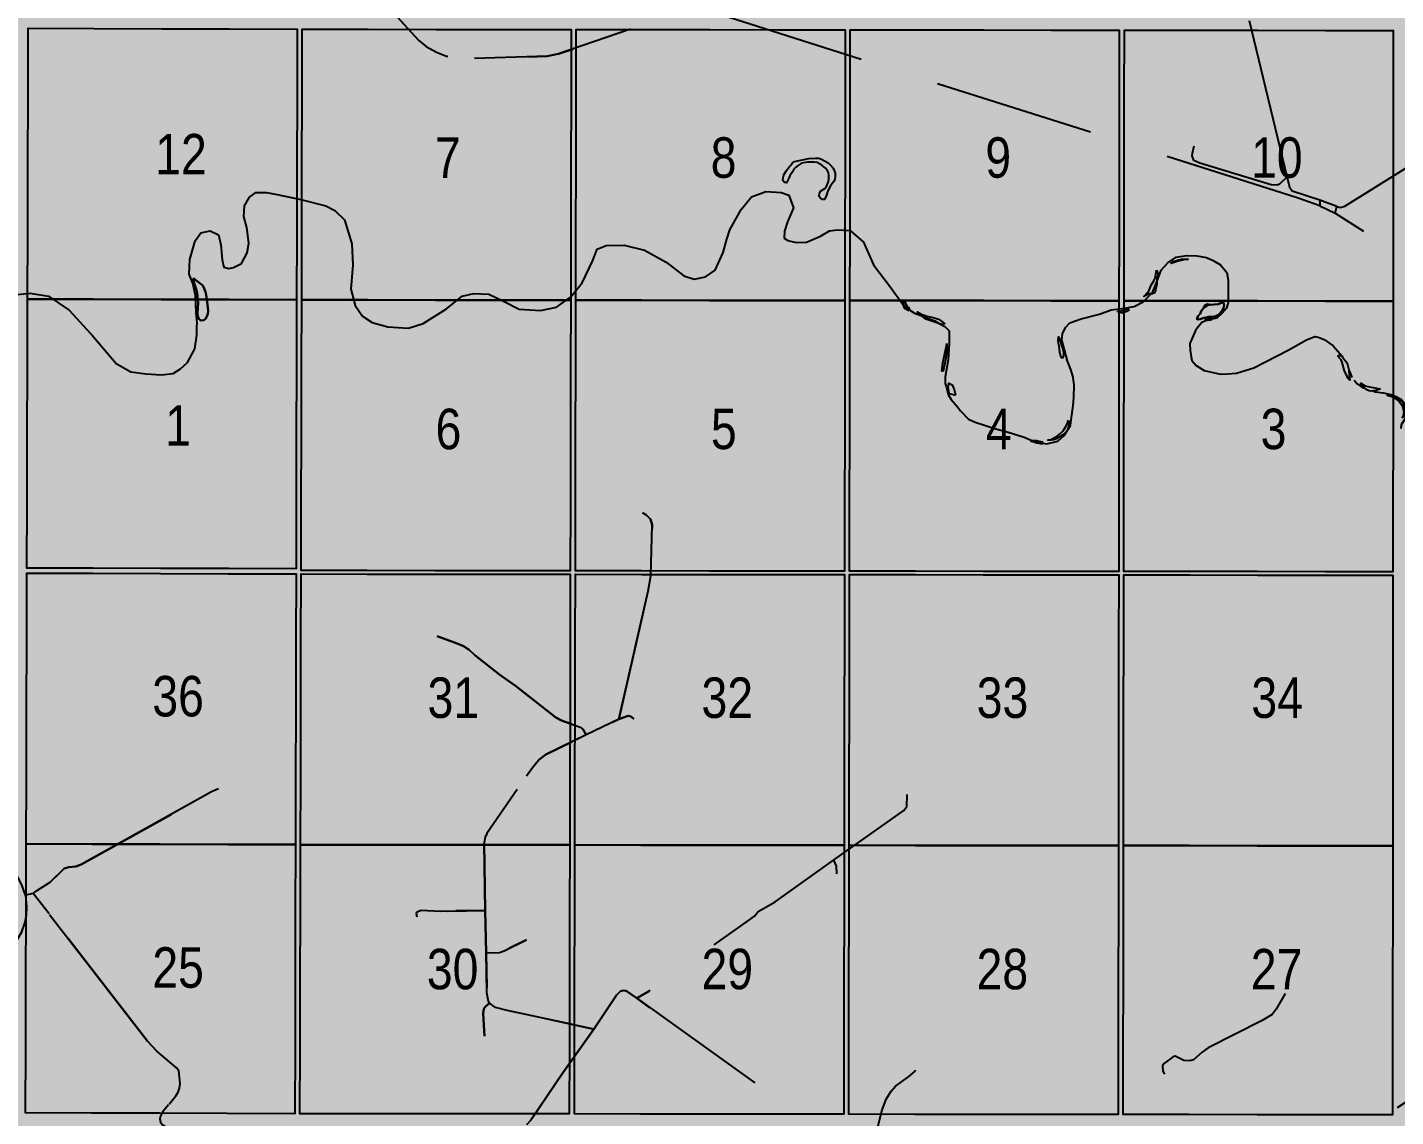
# Model space of a CAD drawing. Extents: x 403018 to 417191, y 6033193 to 6042673.
# Drawn here: x 414358.1 to 414628.7, y 6036187.9 to 6036403.4 of the extents above; entities that cross this region are included whole.
import ezdxf

# ---------------------------------------------------------------- set-up
doc = ezdxf.new("R2010")
doc.units = 0
doc.header["$LTSCALE"] = 5
doc.linetypes.add('DASHED2', pattern=[9.525, 6.35, -3.175])
for name, color, linetype in [('Quarters', 8, 'Continuous'), ('RoadSeg', 57, 'DASHED2'), ('T-CREEK', 160, 'Continuous'), ('T-WATER', 160, 'Continuous')]:
    doc.layers.add(name, color=color, linetype=linetype)
doc.layers.add('ROUTE-MAP-BACKGROUND-H', color=7, linetype='Continuous', true_color=0xf0ebff)
doc.styles.add('120', font='ARIALN.TTF', dxfattribs={"height": 13})

msp = doc.modelspace()

# ---------------------------------------------------------------- hatches: boundary and pattern name
at = {"layer": 'ROUTE-MAP-BACKGROUND-H'}
h = msp.add_hatch(color=256, dxfattribs=at)
h.dxf.hatch_style = 1
h.paths.add_polyline_path([(412923.423, 6037807.465), (416092.9, 6037807.465), (416092.9, 6035965.758), (412923.423, 6035965.758)])

# ---------------------------------------------------------------- linework, layer by layer
at = {"layer": 'Quarters'}
for points in [[(414411.342, 6036362.855), (414411.313, 6036349.465), (414397.926, 6036349.509), (414384.539, 6036349.552), (414371.152, 6036349.596), (414358.1, 6036349.638), (414358.133, 6036363.028), (414358.165, 6036376.418), (414358.198, 6036389.808), (414358.231, 6036403.197), (414371.279, 6036403.155), (414384.661, 6036403.111), (414398.044, 6036403.068), (414411.426, 6036403.024), (414411.398, 6036389.634), (414411.37, 6036376.245), (414411.342, 6036362.855)], [(414425.37, 6036349.45), (414412.318, 6036349.464), (414412.346, 6036362.854), (414412.374, 6036376.244), (414412.402, 6036389.633), (414412.43, 6036403.023), (414425.478, 6036403.008), (414438.861, 6036402.993), (414452.243, 6036402.978), (414465.626, 6036402.963), (414465.602, 6036389.573), (414465.579, 6036376.183), (414465.556, 6036362.794), (414465.532, 6036349.404), (414452.145, 6036349.419), (414438.758, 6036349.434), (414425.37, 6036349.45)], [(414479.589, 6036349.388), (414466.537, 6036349.403), (414466.56, 6036362.793), (414466.583, 6036376.182), (414466.607, 6036389.572), (414466.63, 6036402.962), (414479.678, 6036402.947), (414493.061, 6036402.932), (414506.443, 6036402.916), (414519.826, 6036402.901), (414519.807, 6036389.512), (414519.789, 6036376.122), (414519.77, 6036362.733), (414519.751, 6036349.343), (414506.364, 6036349.358), (414492.977, 6036349.373), (414479.589, 6036349.388)], [(414573.984, 6036362.672), (414573.97, 6036349.282), (414560.583, 6036349.297), (414547.195, 6036349.312), (414533.808, 6036349.327), (414520.756, 6036349.342), (414520.774, 6036362.732), (414520.793, 6036376.121), (414520.811, 6036389.511), (414520.83, 6036402.9), (414533.878, 6036402.885), (414547.26, 6036402.87), (414560.643, 6036402.855), (414574.026, 6036402.84), (414574.012, 6036389.45), (414573.998, 6036376.061), (414573.984, 6036362.672)], [(414628.194, 6036362.611), (414628.185, 6036349.222), (414614.799, 6036349.237), (414601.412, 6036349.251), (414588.026, 6036349.266), (414574.974, 6036349.281), (414574.988, 6036362.67), (414575.002, 6036376.06), (414575.016, 6036389.449), (414575.03, 6036402.839), (414588.076, 6036402.824), (414601.458, 6036402.809), (414614.839, 6036402.794), (414628.22, 6036402.779), (414628.212, 6036389.39), (414628.203, 6036376), (414628.194, 6036362.611)], [(414411.229, 6036309.295), (414411.201, 6036296.24), (414397.809, 6036296.284), (414384.417, 6036296.327), (414371.025, 6036296.371), (414357.968, 6036296.413), (414358, 6036309.468), (414358.033, 6036322.858), (414358.066, 6036336.248), (414358.1, 6036349.638), (414371.152, 6036349.596), (414384.539, 6036349.552), (414397.926, 6036349.509), (414411.313, 6036349.465), (414411.285, 6036336.076), (414411.257, 6036322.686), (414411.229, 6036309.295)], [(414425.262, 6036295.89), (414412.204, 6036295.904), (414412.205, 6036296.237), (414412.233, 6036309.294), (414412.261, 6036322.685), (414412.29, 6036336.074), (414412.318, 6036349.464), (414425.37, 6036349.45), (414438.758, 6036349.434), (414452.145, 6036349.419), (414465.532, 6036349.404), (414465.509, 6036336.015), (414465.485, 6036322.625), (414465.462, 6036309.235), (414465.438, 6036295.845), (414452.046, 6036295.86), (414438.654, 6036295.875), (414425.262, 6036295.89)], [(414479.5, 6036295.829), (414466.442, 6036295.843), (414466.466, 6036309.233), (414466.49, 6036322.624), (414466.513, 6036336.013), (414466.537, 6036349.403), (414479.589, 6036349.388), (414492.977, 6036349.373), (414506.364, 6036349.358), (414519.751, 6036349.343), (414519.733, 6036335.953), (414519.714, 6036322.564), (414519.695, 6036309.174), (414519.676, 6036295.783), (414506.284, 6036295.799), (414492.892, 6036295.814), (414479.5, 6036295.829)], [(414533.738, 6036295.768), (414520.68, 6036295.782), (414520.699, 6036309.172), (414520.718, 6036322.563), (414520.737, 6036335.952), (414520.756, 6036349.342), (414533.808, 6036349.327), (414547.195, 6036349.312), (414560.583, 6036349.297), (414573.97, 6036349.282), (414573.956, 6036335.892), (414573.942, 6036322.503), (414573.928, 6036309.113), (414573.914, 6036295.723), (414560.522, 6036295.738), (414547.13, 6036295.753), (414533.738, 6036295.768)], [(414628.158, 6036309.052), (414628.149, 6036295.662), (414614.758, 6036295.677), (414601.366, 6036295.692), (414587.975, 6036295.707), (414574.918, 6036295.721), (414574.932, 6036309.111), (414574.946, 6036322.501), (414574.96, 6036335.891), (414574.974, 6036349.281), (414588.026, 6036349.266), (414601.412, 6036349.251), (414614.799, 6036349.237), (414628.185, 6036349.222), (414628.176, 6036335.832), (414628.167, 6036322.442), (414628.158, 6036309.052)], [(414411.114, 6036255.065), (414411.085, 6036241.675), (414397.689, 6036241.719), (414384.292, 6036241.762), (414370.895, 6036241.806), (414357.833, 6036241.848), (414357.866, 6036255.239), (414357.899, 6036268.629), (414357.932, 6036282.019), (414357.965, 6036295.409), (414371.023, 6036295.366), (414384.415, 6036295.323), (414397.807, 6036295.279), (414411.199, 6036295.236), (414411.17, 6036281.846), (414411.142, 6036268.456), (414411.114, 6036255.065)], [(414425.151, 6036241.659), (414412.089, 6036241.674), (414412.118, 6036255.064), (414412.146, 6036268.454), (414412.175, 6036281.845), (414412.203, 6036295.235), (414425.26, 6036295.22), (414438.653, 6036295.205), (414452.045, 6036295.19), (414465.437, 6036295.175), (414465.413, 6036281.785), (414465.39, 6036268.395), (414465.366, 6036255.005), (414465.342, 6036241.615), (414451.946, 6036241.629), (414438.549, 6036241.644), (414425.151, 6036241.659)], [(414479.409, 6036241.599), (414466.347, 6036241.613), (414466.37, 6036255.004), (414466.394, 6036268.394), (414466.418, 6036281.784), (414466.441, 6036295.174), (414479.498, 6036295.159), (414492.891, 6036295.144), (414506.283, 6036295.129), (414519.675, 6036295.114), (414519.656, 6036281.724), (414519.637, 6036268.334), (414519.619, 6036254.944), (414519.6, 6036241.554), (414506.203, 6036241.569), (414492.806, 6036241.584), (414479.409, 6036241.599)], [(414533.666, 6036241.538), (414520.604, 6036241.553), (414520.623, 6036254.943), (414520.642, 6036268.333), (414520.661, 6036281.723), (414520.679, 6036295.113), (414533.737, 6036295.098), (414547.129, 6036295.083), (414560.521, 6036295.068), (414573.913, 6036295.053), (414573.899, 6036281.663), (414573.885, 6036268.273), (414573.871, 6036254.883), (414573.857, 6036241.493), (414560.46, 6036241.508), (414547.063, 6036241.523), (414533.666, 6036241.538)], [(414628.121, 6036254.823), (414628.112, 6036241.433), (414614.715, 6036241.448), (414601.319, 6036241.463), (414587.923, 6036241.478), (414574.861, 6036241.492), (414574.875, 6036254.882), (414574.889, 6036268.272), (414574.904, 6036281.662), (414574.918, 6036295.052), (414587.974, 6036295.037), (414601.366, 6036295.022), (414614.757, 6036295.007), (414628.149, 6036294.993), (414628.139, 6036281.603), (414628.13, 6036268.213), (414628.121, 6036254.823)], [(414411, 6036201.504), (414410.972, 6036188.449), (414397.571, 6036188.493), (414384.17, 6036188.537), (414370.768, 6036188.58), (414357.702, 6036188.623), (414357.734, 6036201.678), (414357.767, 6036215.068), (414357.8, 6036228.458), (414357.833, 6036241.848), (414370.895, 6036241.806), (414384.292, 6036241.762), (414397.689, 6036241.719), (414411.085, 6036241.675), (414411.057, 6036228.285), (414411.028, 6036214.895), (414411, 6036201.504)], [(414425.043, 6036188.433), (414411.977, 6036188.448), (414412.004, 6036201.503), (414412.033, 6036214.894), (414412.061, 6036228.284), (414412.089, 6036241.674), (414425.151, 6036241.659), (414438.549, 6036241.644), (414451.946, 6036241.629), (414465.342, 6036241.615), (414465.319, 6036228.224), (414465.295, 6036214.834), (414465.272, 6036201.444), (414465.249, 6036188.389), (414451.847, 6036188.404), (414438.445, 6036188.419), (414425.043, 6036188.433)], [(414479.32, 6036188.373), (414466.253, 6036188.388), (414466.276, 6036201.443), (414466.299, 6036214.833), (414466.323, 6036228.223), (414466.347, 6036241.613), (414479.409, 6036241.599), (414492.806, 6036241.584), (414506.203, 6036241.569), (414519.6, 6036241.554), (414519.581, 6036228.164), (414519.562, 6036214.774), (414519.543, 6036201.384), (414519.525, 6036188.329), (414506.123, 6036188.344), (414492.721, 6036188.358), (414479.32, 6036188.373)], [(414533.596, 6036188.313), (414520.529, 6036188.328), (414520.548, 6036201.383), (414520.566, 6036214.773), (414520.585, 6036228.163), (414520.604, 6036241.553), (414533.666, 6036241.538), (414547.063, 6036241.523), (414560.46, 6036241.508), (414573.857, 6036241.493), (414573.843, 6036228.103), (414573.829, 6036214.714), (414573.815, 6036201.324), (414573.801, 6036188.269), (414560.399, 6036188.283), (414546.998, 6036188.298), (414533.596, 6036188.313)], [(414628.084, 6036201.263), (414628.075, 6036188.209), (414614.674, 6036188.223), (414601.273, 6036188.238), (414587.872, 6036188.253), (414574.805, 6036188.267), (414574.819, 6036201.322), (414574.833, 6036214.712), (414574.847, 6036228.102), (414574.861, 6036241.492), (414587.923, 6036241.478), (414601.319, 6036241.463), (414614.715, 6036241.448), (414628.112, 6036241.433), (414628.103, 6036228.043), (414628.093, 6036214.653), (414628.084, 6036201.263)]]:
    msp.add_lwpolyline(points, close=True, dxfattribs=at)
at = {"layer": 'RoadSeg', "flags": 128}
for points in [[(414613.683, 6036368.047), (414609.187, 6036369.646), (414493.736, 6036406.342), (414490.406, 6036406.708), (414488.641, 6036406.575), (414485.911, 6036405.942), (414463.1, 6036398.117), (414460.902, 6036397.684), (414444.818, 6036397.151), (414443.12, 6036397.284), (414440.989, 6036397.717), (414438.957, 6036398.483), (414436.96, 6036399.615), (414435.461, 6036400.814), (414425.604, 6036411.603), (414424.072, 6036412.902), (414422.174, 6036414.134), (414420.876, 6036414.767), (414419.244, 6036415.333), (414416.114, 6036415.833), (414414.116, 6036415.832), (414365.897, 6036413.002), (414364.199, 6036412.869), (414361.368, 6036412.369), (414358.338, 6036411.37), (414356.74, 6036410.604), (414354.908, 6036409.472), (414352.477, 6036407.441), (414332.697, 6036385.33), (414329.967, 6036382.999), (414322.541, 6036378.137), (414320.976, 6036377.404), (414318.611, 6036376.705), (414317.046, 6036376.439), (414314.316, 6036376.339), (414312.817, 6036376.472), (414308.555, 6036377.337), (414309.953, 6036378.37), (414311.452, 6036379.802), (414312.551, 6036381.5), (414313.25, 6036383.032), (414314.049, 6036387.661), (414315.681, 6036403.512), (414316.746, 6036409.872), (414317.879, 6036414.101), (414319.61, 6036418.197), (414330.932, 6036442.239), (414333.064, 6036446.335), (414334.828, 6036449.266), (414338.025, 6036452.862), (414369.394, 6036482.499), (414376.353, 6036489.259), (414382.714, 6036495.053), (414384.545, 6036496.285), (414387.109, 6036497.617), (414388.308, 6036498.05), (414401.861, 6036501.38), (414408.854, 6036503.012), (414426.637, 6036507.574), (414431.565, 6036508.806), (414438.391, 6036510.338), (414444.319, 6036511.97), (414448.148, 6036512.869), (414457.572, 6036515.1), (414454.509, 6036519.462), (414451.478, 6036521.027), (414448.715, 6036522.692), (414447.815, 6036523.458), (414433.663, 6036542.173), (414430.632, 6036546.435), (414433.663, 6036542.173), (414447.815, 6036523.458), (414448.715, 6036522.692), (414451.478, 6036521.027), (414454.509, 6036519.462), (414457.572, 6036515.1), (414460.003, 6036515.633), (414461.768, 6036516.265), (414464.066, 6036517.697), (414466.164, 6036519.562), (414466.177, 6036519.569)], [(414607.256, 6036373.841), (414595.834, 6036420.861), (414592.004, 6036436.878), (414591.039, 6036439.209), (414590.273, 6036444.37), (414590.006, 6036444.903), (414586.11, 6036461.52), (414582.98, 6036473.608), (414582.414, 6036475.273), (414569.86, 6036462.253)], [(414357.672, 6036231.65), (414356.973, 6036233.748), (414355.907, 6036235.713), (414325.971, 6036273.542), (414324.905, 6036275.173), (414323.64, 6036278.303), (414321.042, 6036286.096), (414320.01, 6036288.527), (414318.778, 6036290.491), (414317.413, 6036291.99), (414314.848, 6036293.921), (414311.885, 6036295.419), (414307.989, 6036297.118), (414306.057, 6036298.35), (414304.659, 6036299.416), (414302.427, 6036301.613), (414301.428, 6036302.879), (414300.463, 6036304.577), (414299.93, 6036306.275), (414299.331, 6036309.905), (414298.731, 6036312.336), (414298.365, 6036313.202), (414297.399, 6036314.667), (414295.368, 6036316.465), (414289.674, 6036319.829), (414288.375, 6036320.728), (414287.276, 6036321.76), (414285.911, 6036323.059), (414285.145, 6036323.858), (414282.581, 6036327.288), (414279.051, 6036332.283), (414277.353, 6036334.88), (414273.79, 6036342.839), (414272.824, 6036344.371), (414270.959, 6036346.402), (414267.329, 6036349.066), (414263.267, 6036351.563), (414249.414, 6036357.757), (414246.683, 6036359.322), (414245.485, 6036360.488), (414244.519, 6036361.82), (414244.152, 6036362.586), (414243.453, 6036364.584), (414242.521, 6036368.18), (414242.521, 6036369.778), (414242.754, 6036370.511), (414243.453, 6036371.477), (414244.053, 6036372.009), (414244.685, 6036372.409), (414246.084, 6036372.842), (414247.649, 6036372.909), (414248.781, 6036372.776), (414250.147, 6036372.509), (414253.676, 6036370.911), (414255.441, 6036369.812), (414258.671, 6036367.148), (414260.769, 6036365.849), (414263.633, 6036364.95), (414264.932, 6036364.85), (414265.964, 6036365.05), (414267.529, 6036365.883), (414270.493, 6036368.047), (414271.991, 6036368.88), (414273.556, 6036369.379), (414290.972, 6036370.578), (414294.902, 6036370.944), (414297.965, 6036371.577), (414299.464, 6036372.109), (414302.228, 6036373.508), (414308.555, 6036377.337), (414312.817, 6036376.472), (414314.316, 6036376.339), (414317.046, 6036376.439), (414318.611, 6036376.705), (414320.976, 6036377.404), (414322.541, 6036378.137), (414329.967, 6036382.999), (414332.697, 6036385.33), (414352.477, 6036407.441), (414354.908, 6036409.472), (414356.74, 6036410.604), (414358.338, 6036411.37), (414361.368, 6036412.369), (414364.199, 6036412.869), (414365.897, 6036413.002), (414414.116, 6036415.832), (414416.114, 6036415.833), (414419.244, 6036415.333), (414420.876, 6036414.767), (414422.174, 6036414.134), (414424.072, 6036412.902), (414425.604, 6036411.603), (414435.461, 6036400.814), (414436.96, 6036399.615), (414438.957, 6036398.483), (414440.989, 6036397.717), (414443.12, 6036397.284), (414444.818, 6036397.151), (414460.902, 6036397.684), (414463.1, 6036398.117), (414465.962, 6036399.099)], [(414617.046, 6036367.947), (414617.812, 6036367.747), (414618.644, 6036367.98), (414640.656, 6036381.8), (414640.922, 6036382.832), (414640.922, 6036388.027), (414641.055, 6036389.292)], [(414613.683, 6036369.179), (414608.221, 6036370.977), (414607.822, 6036371.477), (414607.256, 6036373.841), (414605.691, 6036372.343), (414605.224, 6036372.176), (414604.059, 6036372.21), (414589.973, 6036376.505), (414588.741, 6036377.038), (414588.441, 6036377.937), (414588.508, 6036378.47), (414589.74, 6036383.631)], [(414616.713, 6036366.615), (414617.046, 6036367.947), (414613.683, 6036369.179), (414613.683, 6036368.047), (414616.713, 6036366.615), (414622.307, 6036363.052)], [(414395.834, 6036252.696), (414394.469, 6036252.096), (414368.694, 6036237.777), (414367.629, 6036237.345), (414366.23, 6036237.245), (414365.331, 6036236.978), (414362.601, 6036234.281), (414359.837, 6036232.516), (414359.237, 6036231.983), (414381.848, 6036202.779), (414383.68, 6036200.814), (414387.576, 6036197.518), (414388.008, 6036196.918), (414388.275, 6036194.387), (414388.175, 6036193.522), (414387.875, 6036192.723), (414387.442, 6036191.99), (414384.778, 6036188.76), (414384.312, 6036187.827), (414384.279, 6036187.461), (414384.412, 6036186.795), (414384.778, 6036186.229), (414387.409, 6036184.498), (414386.277, 6036182.799), (414383.746, 6036179.702), (414381.715, 6036178.47), (414381.282, 6036178.037), (414380.849, 6036176.639), (414380.449, 6036173.508), (414380.15, 6036172.376), (414379.717, 6036171.244), (414378.385, 6036169.412), (414378.152, 6036168.247), (414378.019, 6036166.315), (414377.519, 6036164.65), (414377.652, 6036163.985), (414382.214, 6036159.423), (414382.447, 6036158.823), (414382.348, 6036158.124), (414376.786, 6036149.732), (414375.554, 6036146.769), (414375.055, 6036146.269), (414373.19, 6036145.337), (414372.79, 6036144.904), (414369.294, 6036139.609), (414373.49, 6036136.146), (414374.056, 6036135.613), (414373.49, 6036136.146), (414369.294, 6036139.609), (414368.495, 6036138.51), (414367.429, 6036137.811), (414357.905, 6036135.48), (414340.856, 6036148.001), (414339.79, 6036148.866), (414338.092, 6036150.631), (414337.792, 6036150.997), (414336.926, 6036151.83), (414334.529, 6036152.729), (414331.598, 6036154.627), (414331.232, 6036154.76), (414330.599, 6036154.627), (414331.232, 6036154.76), (414331.598, 6036154.627), (414334.529, 6036152.729), (414336.926, 6036151.83), (414337.792, 6036150.997), (414338.092, 6036150.631), (414339.79, 6036148.866), (414340.856, 6036148.001), (414357.905, 6036135.48), (414357.706, 6036135.08), (414349.913, 6036127.654), (414349.813, 6036127.221), (414352.178, 6036123.591), (414353.277, 6036122.526), (414354.609, 6036121.86), (414355.508, 6036120.994), (414357.506, 6036114.168), (414358.105, 6036112.936), (414358.804, 6036112.27), (414363.067, 6036109.872), (414363.866, 6036109.14), (414366.797, 6036105.043), (414363.866, 6036109.14), (414363.067, 6036109.872), (414358.804, 6036112.27), (414358.105, 6036112.936), (414357.506, 6036114.168), (414355.508, 6036120.994), (414354.609, 6036121.86), (414353.277, 6036122.526), (414352.178, 6036123.591), (414349.813, 6036127.221), (414349.913, 6036127.654), (414357.706, 6036135.08), (414357.905, 6036135.48), (414367.429, 6036137.811), (414368.495, 6036138.51), (414369.294, 6036139.609), (414372.79, 6036144.904), (414373.19, 6036145.337), (414375.055, 6036146.269), (414375.554, 6036146.769), (414376.786, 6036149.732), (414382.348, 6036158.124), (414382.447, 6036158.823), (414382.214, 6036159.423), (414377.652, 6036163.985), (414377.519, 6036164.65), (414378.019, 6036166.315), (414378.152, 6036168.247), (414378.385, 6036169.412), (414379.717, 6036171.244), (414380.15, 6036172.376), (414380.449, 6036173.508), (414380.849, 6036176.639), (414381.282, 6036178.037), (414381.715, 6036178.47), (414383.746, 6036179.702), (414386.277, 6036182.799), (414387.409, 6036184.498), (414391.272, 6036182), (414392.537, 6036180.834), (414393.669, 6036179.203), (414395.168, 6036177.837), (414396.7, 6036176.838), (414398.065, 6036176.172), (414398.631, 6036175.906), (414403.46, 6036174.241), (414405.524, 6036174.441), (414407.123, 6036174.208), (414408.222, 6036173.775), (414409.354, 6036173.675), (414410.752, 6036174.141), (414413.483, 6036175.573), (414410.752, 6036174.141), (414409.354, 6036173.675), (414408.222, 6036173.775), (414407.123, 6036174.208), (414405.524, 6036174.441), (414403.46, 6036174.241), (414398.631, 6036175.906), (414398.065, 6036176.172), (414396.7, 6036176.838), (414395.168, 6036177.837), (414393.669, 6036179.203), (414392.537, 6036180.834), (414391.272, 6036182), (414387.409, 6036184.498), (414384.778, 6036186.229), (414384.412, 6036186.795), (414384.279, 6036187.461), (414384.312, 6036187.827), (414384.778, 6036188.76), (414387.442, 6036191.99), (414387.875, 6036192.723), (414388.175, 6036193.522), (414388.275, 6036194.387), (414388.008, 6036196.918), (414387.576, 6036197.518), (414383.68, 6036200.814), (414381.848, 6036202.779), (414359.237, 6036231.983), (414357.672, 6036231.65), (414356.973, 6036233.748), (414355.907, 6036235.713), (414325.971, 6036273.542), (414324.905, 6036275.173), (414323.64, 6036278.303), (414321.042, 6036286.096), (414320.01, 6036288.527), (414318.778, 6036290.491), (414317.413, 6036291.99), (414314.848, 6036293.921), (414311.885, 6036295.419), (414307.989, 6036297.118), (414306.057, 6036298.35), (414304.659, 6036299.416), (414302.427, 6036301.613), (414301.428, 6036302.879), (414300.463, 6036304.577), (414299.93, 6036306.275), (414299.75, 6036307.365)], [(414478.256, 6036280.664), (414480.816, 6036291.857), (414481.382, 6036294.853), (414481.648, 6036304.944), (414481.282, 6036306.109), (414480.449, 6036306.942), (414479.717, 6036307.308), (414480.449, 6036306.942), (414481.282, 6036306.109), (414481.648, 6036304.944), (414481.382, 6036294.853), (414480.816, 6036291.857), (414475.021, 6036266.515), (414468.561, 6036263.385), (414460.603, 6036259.522), (414459.204, 6036258.49), (414457.938, 6036256.958), (414448.914, 6036243.871), (414448.581, 6036243.172), (414448.381, 6036242.106), (414448.614, 6036228.653), (414439.857, 6036228.52), (414435.86, 6036228.72), (414435.161, 6036228.354), (414435.028, 6036228.054), (414435.128, 6036227.321), (414435.028, 6036228.054), (414435.161, 6036228.354), (414435.86, 6036228.72), (414439.857, 6036228.52), (414448.614, 6036228.653)], [(414444.831, 6036280.617), (414444.313, 6036280.955), (414443.087, 6036281.5), (414439.124, 6036282.932), (414443.087, 6036281.5), (414444.313, 6036280.955), (414445.418, 6036280.235), (414446.55, 6036279.169), (414451.512, 6036275.273), (414454.575, 6036273.075), (414462.601, 6036266.848), (414463.699, 6036266.249), (414467.396, 6036264.917), (414467.929, 6036264.517), (414468.561, 6036263.385), (414475.021, 6036266.515), (414476.886, 6036267.181), (414477.419, 6036267.015), (414478.018, 6036266.549), (414477.419, 6036267.015), (414476.886, 6036267.181), (414475.021, 6036266.515), (414480.816, 6036291.857), (414481.351, 6036294.691)], [(414465.722, 6036265.52), (414463.699, 6036266.249), (414462.601, 6036266.848), (414454.575, 6036273.075), (414451.512, 6036275.273), (414446.55, 6036279.169), (414445.418, 6036280.235), (414444.313, 6036280.955), (414443.087, 6036281.5), (414439.124, 6036282.932), (414443.087, 6036281.5), (414444.313, 6036280.955), (414445.418, 6036280.235), (414446.55, 6036279.169), (414451.512, 6036275.273), (414454.575, 6036273.075), (414462.601, 6036266.848), (414463.699, 6036266.249), (414467.396, 6036264.917), (414467.929, 6036264.517), (414468.561, 6036263.385), (414460.603, 6036259.522), (414459.204, 6036258.49), (414457.938, 6036256.958), (414448.914, 6036243.871), (414448.581, 6036243.172), (414448.381, 6036242.106), (414448.614, 6036228.653), (414448.781, 6036220.261), (414448.947, 6036212.37), (414449.247, 6036210.638), (414449.48, 6036210.305), (414450.679, 6036209.472), (414452.944, 6036208.873), (414470.093, 6036205.177), (414463.966, 6036196.519), (414457.639, 6036187.195), (414456.44, 6036185.929), (414455.574, 6036185.53), (414453.343, 6036184.897), (414440.822, 6036182.1), (414438.558, 6036181.733), (414438.292, 6036181.434), (414434.895, 6036180.734), (414433.929, 6036180.368), (414417.046, 6036176.805), (414414.415, 6036176.039), (414413.483, 6036175.573), (414414.149, 6036174.774), (414427.935, 6036162.486), (414433.763, 6036157.491), (414432.83, 6036156.326), (414432.397, 6036156.192), (414429.9, 6036156.226), (414429.001, 6036155.993), (414428.135, 6036155.193), (414429.001, 6036155.993), (414429.9, 6036156.226), (414432.397, 6036156.192), (414432.83, 6036156.326), (414433.763, 6036157.491), (414427.935, 6036162.486), (414414.149, 6036174.774), (414413.483, 6036175.573), (414414.415, 6036176.039), (414417.046, 6036176.805), (414433.929, 6036180.368), (414434.895, 6036180.734), (414438.292, 6036181.434), (414438.558, 6036181.733), (414440.822, 6036182.1), (414453.343, 6036184.897), (414455.574, 6036185.53), (414456.44, 6036185.929), (414457.639, 6036187.195), (414463.966, 6036196.519), (414470.093, 6036205.177), (414452.944, 6036208.873), (414450.679, 6036209.472), (414449.48, 6036210.305), (414448.648, 6036209.639), (414448.348, 6036209.173), (414448.182, 6036208.24), (414448.481, 6036203.778), (414448.182, 6036208.24), (414448.348, 6036209.173), (414448.648, 6036209.639), (414449.48, 6036210.305), (414449.247, 6036210.638), (414448.947, 6036212.37), (414448.781, 6036220.261), (414451.412, 6036220.362), (414452.344, 6036220.661), (414456.773, 6036222.859), (414452.344, 6036220.661), (414451.412, 6036220.362), (414448.781, 6036220.261)], [(414449.48, 6036210.305), (414449.247, 6036210.638), (414448.947, 6036212.37), (414448.781, 6036220.261), (414448.614, 6036228.653), (414448.381, 6036242.106), (414448.581, 6036243.172), (414448.914, 6036243.871), (414457.938, 6036256.958), (414459.204, 6036258.49), (414460.603, 6036259.522), (414465.716, 6036262.004)], [(414359.237, 6036231.983), (414359.837, 6036232.516), (414362.601, 6036234.281), (414365.331, 6036236.978), (414366.23, 6036237.245), (414367.629, 6036237.345), (414368.694, 6036237.777), (414394.469, 6036252.096), (414395.834, 6036252.696), (414394.469, 6036252.096), (414368.694, 6036237.777), (414367.629, 6036237.345), (414366.23, 6036237.245), (414365.331, 6036236.978), (414362.601, 6036234.281), (414359.837, 6036232.516), (414359.237, 6036231.983), (414357.672, 6036231.65), (414357.872, 6036229.453), (414357.805, 6036227.688), (414357.539, 6036226.355), (414356.806, 6036224.258), (414355.641, 6036222.259), (414354.808, 6036221.227), (414342.121, 6036208.44), (414286.876, 6036153.562), (414281.615, 6036148.533), (414279.351, 6036145.503), (414278.052, 6036142.806), (414277.619, 6036141.374), (414277.02, 6036136.845), (414276.454, 6036130.085), (414275.721, 6036123.858), (414274.356, 6036115.999), (414272.824, 6036108.806), (414268.695, 6036094.255), (414266.097, 6036085.663), (414265.132, 6036083.265), (414263.7, 6036080.501), (414262.001, 6036078.137), (414257.905, 6036073.608), (414253.244, 6036068.78), (414251.345, 6036066.216), (414249.614, 6036062.42), (414245.018, 6036049.433), (414249.614, 6036062.42), (414251.345, 6036066.216), (414253.244, 6036068.78), (414257.905, 6036073.608), (414258.738, 6036073.142), (414264.299, 6036071.477), (414276.22, 6036067.914), (414282.348, 6036065.916), (414286.643, 6036064.617), (414297.066, 6036061.487), (414299.464, 6036060.721), (414302.627, 6036059.689), (414306.623, 6036058.657), (414308.288, 6036058.157), (414317.346, 6036055.36), (414320.709, 6036054.394), (414322.674, 6036053.961), (414324.872, 6036053.129), (414325.971, 6036052.43), (414326.703, 6036052.563), (414327.569, 6036053.262), (414328.701, 6036054.794), (414329.434, 6036056.592), (414329.7, 6036058.59), (414329.567, 6036059.123), (414328.801, 6036060.388), (414326.204, 6036063.485), (414325.837, 6036064.417), (414325.471, 6036078.57), (414325.072, 6036080.202), (414322.974, 6036084.431), (414322.008, 6036085.53), (414319.011, 6036088.327), (414318.811, 6036088.793), (414318.911, 6036090.059), (414318.811, 6036088.793), (414319.011, 6036088.327), (414322.008, 6036085.53), (414322.974, 6036084.431), (414325.072, 6036080.202), (414325.471, 6036078.57), (414325.837, 6036064.417), (414326.204, 6036063.485), (414328.801, 6036060.388), (414329.567, 6036059.123), (414329.7, 6036058.59), (414329.434, 6036056.592), (414328.701, 6036054.794), (414327.569, 6036053.262), (414326.703, 6036052.563), (414325.971, 6036052.43), (414326.27, 6036050.598), (414327.069, 6036049.366), (414333.097, 6036044.205), (414334.429, 6036043.705), (414336.194, 6036043.339), (414336.693, 6036042.872), (414336.893, 6036042.273), (414336.993, 6036027.555), (414336.527, 6036024.125), (414336.16, 6036023.159), (414335.461, 6036022.36), (414333.829, 6036021.094), (414318.778, 6036010.405), (414318.245, 6036010.338), (414317.512, 6036010.671), (414316.913, 6036011.271), (414316.247, 6036012.336), (414315.414, 6036013.269), (414316.247, 6036012.336), (414316.913, 6036011.271), (414317.512, 6036010.671), (414318.245, 6036010.338), (414318.778, 6036010.405), (414333.829, 6036021.094), (414335.461, 6036022.36), (414336.16, 6036023.159), (414336.527, 6036024.125), (414336.993, 6036027.555), (414336.893, 6036042.273), (414336.693, 6036042.872), (414336.194, 6036043.339), (414334.429, 6036043.705), (414333.097, 6036044.205), (414327.069, 6036049.366), (414326.27, 6036050.598), (414325.971, 6036052.43), (414324.872, 6036053.129), (414322.674, 6036053.961), (414320.709, 6036054.394), (414317.346, 6036055.36), (414308.288, 6036058.157), (414306.623, 6036058.657), (414302.627, 6036059.689), (414299.464, 6036060.721), (414297.066, 6036061.487), (414286.643, 6036064.617), (414282.348, 6036065.916), (414276.22, 6036067.914), (414264.299, 6036071.477), (414258.738, 6036073.142), (414257.905, 6036073.608), (414262.001, 6036078.137), (414263.7, 6036080.501), (414265.132, 6036083.265), (414266.097, 6036085.663), (414268.695, 6036094.255), (414272.824, 6036108.806), (414274.356, 6036115.999), (414275.721, 6036123.858), (414276.454, 6036130.085), (414277.02, 6036136.845), (414277.619, 6036141.374), (414278.052, 6036142.806), (414279.351, 6036145.503), (414281.615, 6036148.533), (414281.448, 6036148.866), (414283.047, 6036152.829), (414283.38, 6036154.028), (414282.481, 6036154.095), (414281.815, 6036153.895), (414278.518, 6036152.03), (414277.819, 6036151.93), (414276.687, 6036152.196), (414277.819, 6036151.93), (414278.518, 6036152.03), (414281.815, 6036153.895), (414282.481, 6036154.095), (414283.38, 6036154.028), (414283.58, 6036155.227), (414283.347, 6036155.993), (414281.83, 6036157.626), (414280.416, 6036159.689), (414280.05, 6036160.388), (414279.95, 6036161.654), (414280.583, 6036163.951), (414281.349, 6036165.85), (414284.879, 6036170.512), (414285.012, 6036170.878), (414284.945, 6036171.311), (414279.417, 6036180.734), (414278.651, 6036181.667), (414278.218, 6036183.432), (414278.185, 6036184.564), (414276.753, 6036185.297), (414275.688, 6036186.362), (414272.824, 6036190.891), (414269.86, 6036194.554), (414266.897, 6036196.752), (414263.367, 6036199.882), (414266.897, 6036196.752), (414269.86, 6036194.554), (414272.571, 6036191.203)], [(414517.479, 6036238.577), (414531.432, 6036248.467), (414532.031, 6036249.233), (414532.064, 6036251.597)], [(414481.207, 6036209.415), (414478.618, 6036211.271), (414476.487, 6036212.769), (414475.92, 6036212.836), (414475.388, 6036212.669), (414474.589, 6036211.87), (414470.093, 6036205.177), (414474.589, 6036211.87), (414475.388, 6036212.669), (414475.92, 6036212.836), (414476.487, 6036212.769), (414478.618, 6036211.271), (414480.782, 6036212.536), (414500.696, 6036226.655), (414501.861, 6036227.554), (414502.627, 6036228.453), (414505.99, 6036230.385), (414517.479, 6036238.577), (414518.012, 6036237.444), (414518.178, 6036235.08), (414519.211, 6036233.282), (414521.641, 6036229.685), (414523.739, 6036228.187)], [(414386.086, 6036190.346), (414387.442, 6036191.99), (414387.875, 6036192.723), (414388.175, 6036193.522), (414388.275, 6036194.387), (414388.008, 6036196.918), (414387.576, 6036197.518), (414383.68, 6036200.814), (414381.848, 6036202.779), (414359.237, 6036231.983), (414357.672, 6036231.65), (414357.872, 6036229.453), (414357.805, 6036227.688), (414357.539, 6036226.355), (414356.806, 6036224.258), (414355.641, 6036222.259), (414354.808, 6036221.227), (414342.121, 6036208.44), (414324.375, 6036190.812)], [(414435.128, 6036227.321), (414435.028, 6036228.054), (414435.161, 6036228.354), (414435.86, 6036228.72), (414439.857, 6036228.52), (414448.614, 6036228.653), (414448.781, 6036220.261), (414451.412, 6036220.362), (414452.344, 6036220.661), (414456.773, 6036222.859)], [(414481.213, 6036212.841), (414480.782, 6036212.536), (414478.618, 6036211.271), (414507.755, 6036190.391), (414509.953, 6036188.727), (414510.286, 6036188.227), (414511.185, 6036187.861), (414519.61, 6036181.567), (414523.173, 6036179.236), (414524.272, 6036180.868), (414525.371, 6036183.232), (414526.303, 6036185.763), (414527.036, 6036189.026), (414527.935, 6036191.291), (414528.901, 6036192.922), (414529.767, 6036193.888), (414532.364, 6036195.72), (414533.629, 6036196.885), (414534.429, 6036198.417), (414534.662, 6036199.715), (414534.562, 6036200.748)], [(414606.856, 6036212.203), (414605.058, 6036209.139), (414604.259, 6036208.074), (414602.261, 6036206.908), (414591.638, 6036201.447), (414590.439, 6036200.648), (414588.708, 6036199.083), (414587.975, 6036198.883), (414586.809, 6036198.983), (414585.078, 6036199.816), (414584.745, 6036199.749), (414582.947, 6036198.45), (414582.547, 6036197.951), (414582.614, 6036196.852), (414586.543, 6036190.225), (414587.276, 6036189.592), (414591.771, 6036187.428), (414592.171, 6036187.095), (414592.371, 6036186.595), (414591.338, 6036172.842), (414590.14, 6036166.016), (414592.304, 6036165.35), (414592.903, 6036165.317), (414593.603, 6036165.583), (414607.522, 6036174.974)], [(414465.616, 6036206.142), (414452.944, 6036208.873), (414450.679, 6036209.472), (414449.48, 6036210.305), (414448.648, 6036209.639), (414448.348, 6036209.173), (414448.182, 6036208.24), (414448.481, 6036203.778)], [(414459.401, 6036189.792), (414463.966, 6036196.519), (414465.603, 6036198.832)], [(414640.223, 6036164.084), (414639.757, 6036158.856), (414639.024, 6036145.57), (414638.891, 6036145.37), (414636.493, 6036145.337), (414633.796, 6036145.57), (414626.67, 6036147.601), (414625.67, 6036148.234), (414623.739, 6036149.965), (414619.51, 6036154.261), (414613.749, 6036160.521), (414612.65, 6036160.888), (414610.219, 6036161.054), (414609.587, 6036161.254), (414609.387, 6036161.52), (414609.487, 6036174.241), (414609.021, 6036174.84), (414607.522, 6036174.974), (414608.554, 6036175.839), (414613.15, 6036179.003), (414635.894, 6036194.221), (414636.26, 6036194.62), (414636.66, 6036196.152)]]:
    msp.add_lwpolyline(points, dxfattribs=at)
at = {"layer": 'T-CREEK'}
for points in [[(414390.071, 6036354.542), (414390.186, 6036357.471), (414391.22, 6036361.148), (414392.369, 6036362.699), (414394.207, 6036363.101), (414395.873, 6036362.354), (414396.333, 6036360.344), (414396.563, 6036357.357), (414396.907, 6036355.92), (414397.884, 6036355.691), (414398.861, 6036355.863), (414400.412, 6036356.667), (414401.561, 6036358.793), (414401.848, 6036360.688), (414401.446, 6036363.791), (414400.871, 6036365.974), (414400.986, 6036368.099), (414402.02, 6036369.765), (414403.227, 6036370.684), (414405.352, 6036370.742), (414407.487, 6036370.289)], [(414496.43, 6036361.47), (414496.979, 6036363.331), (414499.22, 6036367.352), (414501.288, 6036369.822), (414504.103, 6036370.914), (414506.239, 6036370.793)], [(414506.239, 6036370.793), (414507.147, 6036370.742), (414508.698, 6036370.167), (414509.56, 6036367.697), (414508.411, 6036364.882), (414507.779, 6036363.044), (414507.722, 6036361.665), (414508.469, 6036361.206), (414510.135, 6036360.803), (414512.145, 6036360.861), (414514.96, 6036362.067), (414516.741, 6036363.101), (414518.263, 6036363.319)], [(414407.487, 6036370.289), (414412.131, 6036369.305), (414417.071, 6036368.042), (414418.852, 6036367.18), (414420.805, 6036365.284), (414422.241, 6036360.574), (414422.414, 6036356.38), (414422.012, 6036351.612), (414422.873, 6036348.337), (414424.367, 6036346.269), (414426.263, 6036345.006), (414429.365, 6036344.144)], [(414518.263, 6036363.319), (414518.349, 6036363.331), (414520.583, 6036363.179)], [(414520.583, 6036363.179), (414520.877, 6036363.159), (414523.405, 6036360.861), (414525.415, 6036356.38), (414528.575, 6036352.244), (414531.334, 6036348.423)], [(414465.866, 6036350.453), (414467.796, 6036352.818), (414469.807, 6036357.127), (414470.784, 6036359.482), (414472.565, 6036360.229), (414476.069, 6036360.286), (414480.09, 6036359.31), (414484.399, 6036356.897), (414487.903, 6036354.254), (414489.971, 6036353.565), (414492.154, 6036354.025), (414494.107, 6036355.346), (414495.658, 6036358.85), (414496.43, 6036361.47)], [(414581.463, 6036353.018), (414582.341, 6036355.357), (414583.66, 6036356.794), (414585.286, 6036357.902), (414587.289, 6036358.22), (414589.362, 6036358.149), (414591.247, 6036357.819), (414592.613, 6036357.23), (414594.074, 6036356.418), (414595.322, 6036354.91), (414595.558, 6036353.355), (414595.577, 6036349.891)], [(414391.605, 6036344.154), (414391.622, 6036344.891), (414391.45, 6036346.901), (414391.335, 6036350.348), (414390.818, 6036352.761), (414390.071, 6036354.542)], [(414580.308, 6036350.67), (414580.574, 6036350.94), (414581.399, 6036352.848), (414581.463, 6036353.018)], [(414355.359, 6036334.567), (414355.316, 6036339.318), (414355.431, 6036342.363), (414355.144, 6036345.293), (414354.742, 6036346.672), (414354.684, 6036349.027), (414356.12, 6036350.52), (414358.591, 6036350.808), (414362.267, 6036350.176), (414366.346, 6036347.418), (414370.544, 6036342.843)], [(414429.365, 6036344.144), (414433.443, 6036343.857), (414436.373, 6036344.776), (414440.969, 6036347.706), (414444.071, 6036350.176), (414446.369, 6036350.75), (414449.356, 6036350.578), (414452.228, 6036349.199), (414455.331, 6036347.648), (414459.524, 6036347.361), (414462.741, 6036348.05), (414465.499, 6036350.003), (414465.866, 6036350.453)], [(414562.851, 6036340.845), (414562.669, 6036341.551), (414562.763, 6036342.729), (414563.376, 6036344.013), (414564.271, 6036344.932), (414566.462, 6036345.71), (414570.114, 6036346.652), (414572.399, 6036347.488), (414574.684, 6036347.748), (414576.993, 6036348.148), (414578.736, 6036349.079), (414580.308, 6036350.67)], [(414595.577, 6036349.891), (414595.582, 6036348.973), (414595.205, 6036347.842), (414594.404, 6036346.852), (414593.32, 6036345.816), (414592.26, 6036345.664)], [(414531.334, 6036348.423), (414531.562, 6036348.108), (414532.422, 6036347.551)], [(414532.422, 6036347.551), (414533.515, 6036346.844), (414534.743, 6036346.37)], [(414534.743, 6036346.37), (414537.537, 6036345.293), (414538.433, 6036344.779)], [(414370.544, 6036342.843), (414370.827, 6036342.535), (414375.595, 6036336.848), (414378.525, 6036335.24), (414381.483, 6036334.809), (414384.614, 6036334.608), (414386.883, 6036334.866), (414388.319, 6036335.843), (414389.727, 6036337.078), (414391.163, 6036339.807), (414391.565, 6036342.478), (414391.605, 6036344.154)], [(414538.433, 6036344.779), (414539.49, 6036344.173), (414540.409, 6036343.311), (414540.409, 6036340.869), (414540.208, 6036337.624), (414539.559, 6036334.215)], [(414589.447, 6036343.863), (414589.079, 6036343.413), (414587.948, 6036340.845), (414588.042, 6036339.431), (414588.256, 6036338.181)], [(414591.404, 6036345.456), (414590.351, 6036344.968), (414589.447, 6036343.863)], [(414592.26, 6036345.664), (414591.671, 6036345.58), (414591.467, 6036345.486)], [(414564.887, 6036334.184), (414564.459, 6036335.673), (414563.753, 6036337.346), (414562.851, 6036340.845)], [(414595.435, 6036334.849), (414597.184, 6036334.955), (414600.67, 6036336.039), (414607.456, 6036339.502), (414611.084, 6036341.575), (414612.686, 6036342.235), (414613.393, 6036342.093), (414614.523, 6036341.622), (414616.314, 6036340.397), (414618.104, 6036338.3), (414618.191, 6036338.125)], [(414588.256, 6036338.181), (414588.372, 6036337.499), (414589.22, 6036336.51), (414590.823, 6036335.52), (414594.074, 6036334.766), (414595.435, 6036334.849)], [(414619.448, 6036335.57), (414619.565, 6036335.332), (414620.011, 6036334.132)], [(414539.559, 6036334.215), (414539.577, 6036332.946), (414539.757, 6036332.332)], [(414558.855, 6036321.086), (414559.714, 6036320.965), (414561.879, 6036321.507), (414563.15, 6036322.636), (414564.374, 6036324.614), (414564.539, 6036325.72), (414564.892, 6036328.544), (414565.01, 6036330.145), (414565.08, 6036332.663), (414564.916, 6036334.052), (414564.887, 6036334.184)], [(414620.479, 6036333.566), (414621.102, 6036332.834), (414622.23, 6036332.093), (414622.571, 6036331.983)], [(414539.757, 6036332.332), (414540.213, 6036330.769), (414540.789, 6036329.78), (414542.007, 6036328.289)], [(414624.119, 6036331.481), (414624.722, 6036331.285), (414626.204, 6036331.083), (414627.786, 6036330.763), (414628.914, 6036330.309), (414629.823, 6036329.77), (414630.227, 6036329.231), (414630.665, 6036328.339), (414630.884, 6036327.531), (414630.867, 6036326.958), (414630.716, 6036326.268), (414630.227, 6036325.493), (414629.79, 6036324.719), (414629.689, 6036324.029), (414629.691, 6036324.015)], [(414542.007, 6036328.289), (414542.625, 6036327.532), (414544.226, 6036325.861), (414545.521, 6036325.273), (414549.593, 6036323.978), (414552.017, 6036323.295), (414555.242, 6036322.283), (414556.607, 6036321.718), (414556.98, 6036321.592)], [(414556.98, 6036321.592), (414558.207, 6036321.177), (414558.855, 6036321.086)]]:
    msp.add_lwpolyline(points, dxfattribs=at)
at = {"layer": 'T-WATER'}
for points in [[(414515.32, 6036369.294), (414514.913, 6036369.572), (414514.623, 6036369.975), (414514.738, 6036370.532), (414514.959, 6036370.992), (414515.818, 6036371.509), (414516.102, 6036371.899), (414516.484, 6036372.889), (414516.594, 6036373.468), (414516.593, 6036374.109), (414516.482, 6036374.688), (414516.249, 6036375.152), (414515.932, 6036375.508), (414515.19, 6036376.127), (414514.295, 6036376.634), (414513.688, 6036376.724), (414512.367, 6036376.706), (414511.189, 6036376.529), (414510.745, 6036376.274), (414510.555, 6036376.132), (414509.954, 6036375.683), (414509.648, 6036375.3), (414509.424, 6036374.828), (414508.871, 6036374.011), (414508.643, 6036373.571), (414508.371, 6036372.887), (414508.265, 6036372.621), (414507.999, 6036372.676), (414507.806, 6036372.716), (414507.501, 6036373.085), (414507.534, 6036373.709), (414507.705, 6036374.207), (414508.186, 6036375.091), (414508.768, 6036375.873), (414509.077, 6036376.134), (414509.419, 6036376.559), (414509.821, 6036376.827), (414512.619, 6036377.457), (414513.972, 6036377.508), (414514.621, 6036377.473), (414515.138, 6036377.292), (414516.441, 6036376.579), (414516.906, 6036376.125), (414517.418, 6036375.499), (414517.66, 6036375.066), (414517.829, 6036374.539), (414517.854, 6036373.894), (414517.766, 6036373.285), (414517.524, 6036372.839), (414516.934, 6036372.051), (414516.431, 6036371.163), (414516.228, 6036370.665), (414516.125, 6036370.214), (414515.702, 6036369.314), (414515.32, 6036369.294)], [(414587.749, 6036357.491), (414586.826, 6036357.385), (414585.699, 6036357.135), (414584.285, 6036356.686), (414584.349, 6036356.809), (414584.69, 6036357.081), (414585.73, 6036357.392), (414586.303, 6036357.494), (414587.749, 6036357.491)], [(414581.382, 6036355.356), (414581.564, 6036354.944), (414581.622, 6036354.386), (414581.476, 6036353.857), (414581.455, 6036352.525), (414581.16, 6036351.466), (414581.061, 6036350.875), (414580.589, 6036350.672), (414579.969, 6036350.668), (414578.851, 6036350.159), (414579.652, 6036350.976), (414579.913, 6036351.413), (414580.343, 6036352.367), (414580.877, 6036353.266), (414581.107, 6036353.755), (414581.382, 6036355.356)], [(414392.385, 6036345.418), (414392.961, 6036345.426), (414393.317, 6036345.745), (414393.555, 6036346.199), (414393.744, 6036346.709), (414393.812, 6036347.328), (414393.777, 6036347.999), (414393.525, 6036349.523), (414393.426, 6036350.475), (414393.304, 6036351.049), (414392.893, 6036352.015), (414392.617, 6036352.424), (414392.248, 6036352.736), (414391.077, 6036353.62), (414390.927, 6036353.677), (414390.859, 6036353.434), (414391.154, 6036352.368), (414391.518, 6036351.367), (414391.643, 6036350.795), (414391.786, 6036349.529), (414391.809, 6036348.879), (414391.741, 6036346.871), (414391.793, 6036346.232), (414391.982, 6036345.71), (414392.385, 6036345.418)], [(414392.385, 6036345.418), (414391.982, 6036345.71), (414391.793, 6036346.232), (414391.741, 6036346.871), (414391.809, 6036348.879), (414391.786, 6036349.529), (414391.643, 6036350.795), (414391.518, 6036351.367), (414391.154, 6036352.368), (414390.859, 6036353.434), (414390.927, 6036353.677), (414391.077, 6036353.62), (414392.248, 6036352.736), (414392.617, 6036352.424), (414392.893, 6036352.015), (414393.304, 6036351.049), (414393.426, 6036350.475), (414393.525, 6036349.523), (414393.777, 6036347.999), (414393.812, 6036347.328), (414393.744, 6036346.709), (414393.555, 6036346.199), (414393.317, 6036345.745), (414392.961, 6036345.426), (414392.385, 6036345.418)], [(414532.403, 6036347.354), (414532.446, 6036347.797), (414532.098, 6036348.127), (414531.599, 6036349.013), (414531.235, 6036349.377), (414531.228, 6036348.907), (414531.354, 6036348.331), (414531.554, 6036347.849), (414532.403, 6036347.354)], [(414532.403, 6036347.354), (414531.554, 6036347.849), (414531.354, 6036348.331), (414531.228, 6036348.907), (414531.235, 6036349.377), (414531.599, 6036349.013), (414532.098, 6036348.127), (414532.446, 6036347.797), (414532.403, 6036347.354)], [(414591.957, 6036348.503), (414591.504, 6036348.639), (414591.018, 6036348.442), (414590.647, 6036347.73), (414590.212, 6036347.204), (414590.024, 6036346.694), (414589.663, 6036346.384), (414589.438, 6036345.926), (414589.452, 6036345.59), (414590.057, 6036345.679), (414590.551, 6036345.86), (414591.665, 6036346.136), (414592.301, 6036346.105), (414592.904, 6036346.178), (414593.414, 6036346.371), (414593.799, 6036346.655), (414594.129, 6036347.007), (414594.423, 6036347.414), (414594.635, 6036347.872), (414594.788, 6036348.401), (414594.67, 6036348.934), (414594.071, 6036348.827), (414593.56, 6036348.61), (414591.957, 6036348.503)], [(414590.647, 6036347.73), (414590.848, 6036347.941), (414591.69, 6036348.46), (414591.957, 6036348.503), (414593.56, 6036348.61), (414594.071, 6036348.827), (414594.67, 6036348.934), (414594.788, 6036348.401), (414594.635, 6036347.872), (414594.423, 6036347.414), (414594.129, 6036347.007), (414593.799, 6036346.655), (414593.414, 6036346.371), (414592.904, 6036346.178), (414592.301, 6036346.105), (414591.665, 6036346.136), (414590.551, 6036345.86), (414590.057, 6036345.679), (414589.452, 6036345.59), (414589.438, 6036345.926), (414589.663, 6036346.384), (414590.024, 6036346.694), (414590.212, 6036347.204), (414590.647, 6036347.73)], [(414539.501, 6036344.71), (414538.911, 6036344.626), (414535.793, 6036345.624), (414535.013, 6036346.213), (414534.592, 6036346.458), (414534.295, 6036346.734), (414534.238, 6036346.786), (414534.124, 6036347.072), (414535.024, 6036346.577), (414536.056, 6036346.226), (414537.206, 6036345.998), (414538.25, 6036345.646), (414538.668, 6036345.384), (414539.501, 6036344.71)], [(414574.573, 6036346.817), (414573.968, 6036347.112), (414573.661, 6036347.188), (414574.712, 6036347.39), (414575.21, 6036347.583), (414575.771, 6036347.707), (414575.964, 6036347.414), (414575.549, 6036347.133), (414574.573, 6036346.817)], [(414590.647, 6036347.73), (414591.018, 6036348.442), (414591.504, 6036348.639), (414591.957, 6036348.503), (414591.69, 6036348.46), (414590.848, 6036347.941), (414590.647, 6036347.73)], [(414591.595, 6036345.431), (414592.23, 6036345.488), (414592.266, 6036345.701), (414591.735, 6036345.8), (414591.711, 6036345.795), (414591.33, 6036345.654), (414590.998, 6036345.509), (414591.33, 6036345.466), (414591.595, 6036345.431)], [(414591.595, 6036345.431), (414591.33, 6036345.466), (414590.998, 6036345.509), (414591.33, 6036345.654), (414591.711, 6036345.795), (414591.735, 6036345.8), (414592.266, 6036345.701), (414592.23, 6036345.488), (414591.595, 6036345.431)], [(414539.894, 6036340.827), (414539.98, 6036340.043), (414539.957, 6036339.403), (414539.683, 6036337.616), (414539.222, 6036335.354), (414538.968, 6036335.328), (414538.941, 6036335.364), (414539.134, 6036336.987), (414539.841, 6036340.351), (414539.894, 6036340.827)], [(414562.733, 6036337.868), (414562.598, 6036338.046), (414562.412, 6036338.54), (414562.288, 6036339.09), (414562.139, 6036340.326), (414562.004, 6036340.811), (414561.942, 6036341.51), (414561.995, 6036342.147), (414562.199, 6036341.773), (414562.555, 6036340.652), (414562.88, 6036339.681), (414562.966, 6036339.066), (414562.996, 6036338.408), (414562.733, 6036337.868)], [(414619.601, 6036333.526), (414619.258, 6036333.99), (414619.233, 6036334.077), (414619.192, 6036334.132), (414619.107, 6036334.312), (414619.09, 6036334.344), (414619.072, 6036334.389), (414619.039, 6036334.442), (414618.602, 6036335.451), (414618.108, 6036337.105), (414617.899, 6036337.581), (414617.241, 6036338.356), (414617.573, 6036338.507), (414618.051, 6036338.314), (414618.629, 6036337.531), (414618.963, 6036337.166), (414619.182, 6036336.697), (414619.446, 6036335.606), (414619.515, 6036334.347), (414619.537, 6036334.132), (414619.601, 6036333.526)], [(414541.624, 6036330.691), (414541.504, 6036330.64), (414540.442, 6036330.897), (414540.381, 6036331.006), (414540.195, 6036332.074), (414540.324, 6036332.989), (414540.96, 6036332.632), (414541.349, 6036331.712), (414541.624, 6036330.691)], [(414625.686, 6036331.893), (414624.859, 6036331.556), (414623.624, 6036331.431), (414623.107, 6036331.599), (414622.307, 6036332.172), (414621.937, 6036332.496), (414621.831, 6036332.658), (414621.773, 6036333.013), (414622.655, 6036332.46), (414623.173, 6036332.297), (414624.916, 6036331.97), (414625.686, 6036331.893)], [(414629.913, 6036326.133), (414630.026, 6036326.295), (414630.251, 6036326.618), (414630.335, 6036327.016), (414630.369, 6036327.177), (414630.25, 6036327.751), (414630.087, 6036328.277), (414629.862, 6036328.731), (414629.177, 6036329.551), (414628.862, 6036329.832), (414628.172, 6036330.197), (414627.008, 6036330.56), (414627.359, 6036330.697), (414627.954, 6036330.616), (414628.438, 6036330.395), (414628.833, 6036330.103), (414629.711, 6036329.589), (414630.023, 6036329.221), (414630.267, 6036328.765), (414630.38, 6036328.175), (414630.387, 6036327.507), (414630.483, 6036326.934), (414630.313, 6036326.433), (414629.913, 6036326.133)], [(414563.957, 6036325.685), (414564.091, 6036325.018), (414564.008, 6036324.404), (414563.846, 6036323.858), (414563.608, 6036323.426), (414563.25, 6036323.084), (414562.88, 6036322.786), (414561.585, 6036321.988), (414561.085, 6036321.791), (414560.488, 6036321.686), (414560.325, 6036321.686), (414560.169, 6036321.685), (414559.902, 6036321.684), (414560.513, 6036321.769), (414561.708, 6036322.516), (414562.221, 6036322.879), (414562.923, 6036323.566), (414563.472, 6036324.402), (414563.715, 6036324.882), (414563.957, 6036325.685)], [(414558.872, 6036321.003), (414558.811, 6036321.304), (414557.707, 6036321.552), (414557.086, 6036321.608), (414556.841, 6036321.572), (414556.537, 6036321.527), (414556.841, 6036321.458), (414557.181, 6036321.381), (414557.657, 6036321.17), (414558.872, 6036321.003)], [(414558.872, 6036321.003), (414557.657, 6036321.17), (414557.181, 6036321.381), (414556.841, 6036321.458), (414556.537, 6036321.527), (414556.841, 6036321.572), (414557.086, 6036321.608), (414557.707, 6036321.552), (414558.811, 6036321.304), (414558.872, 6036321.003)]]:
    msp.add_lwpolyline(points, close=True, dxfattribs=at)

# ---------------------------------------------------------------- texts
at = {"layer": 'RoadSeg', "style": '120'}
for s, height, p in [('12', 8.0041, (414383.346, 6036374.289)), ('7', 8.004, (414438.65, 6036373.606)), ('8', 8.004, (414493.212, 6036373.625)), ('9', 8.004, (414547.526, 6036373.634)), ('10', 8.0041, (414600.091, 6036373.625)), ('1', 8.004, (414385.326, 6036320.612)), ('6', 8.004, (414438.795, 6036319.924)), ('5', 8.004, (414493.259, 6036319.949)), ('4', 8.004, (414547.621, 6036319.914)), ('3', 8.004, (414601.986, 6036319.933)), ('36', 8.0041, (414382.775, 6036267.055)), ('31', 8.0041, (414437.212, 6036266.757)), ('32', 8.0041, (414491.392, 6036266.757)), ('33', 8.0041, (414545.833, 6036266.757)), ('34', 8.0041, (414600.151, 6036266.757)), ('25', 8.0041, (414382.775, 6036213.371)), ('30', 8.0041, (414437.072, 6036213.065)), ('29', 8.0041, (414491.404, 6036213.073)), ('28', 8.0041, (414545.803, 6036213.065)), ('27', 8.0041, (414600.033, 6036213.029))]:
    msp.add_text(s, height=height, dxfattribs=at).set_placement(p)

doc.saveas('drawing.dxf')
